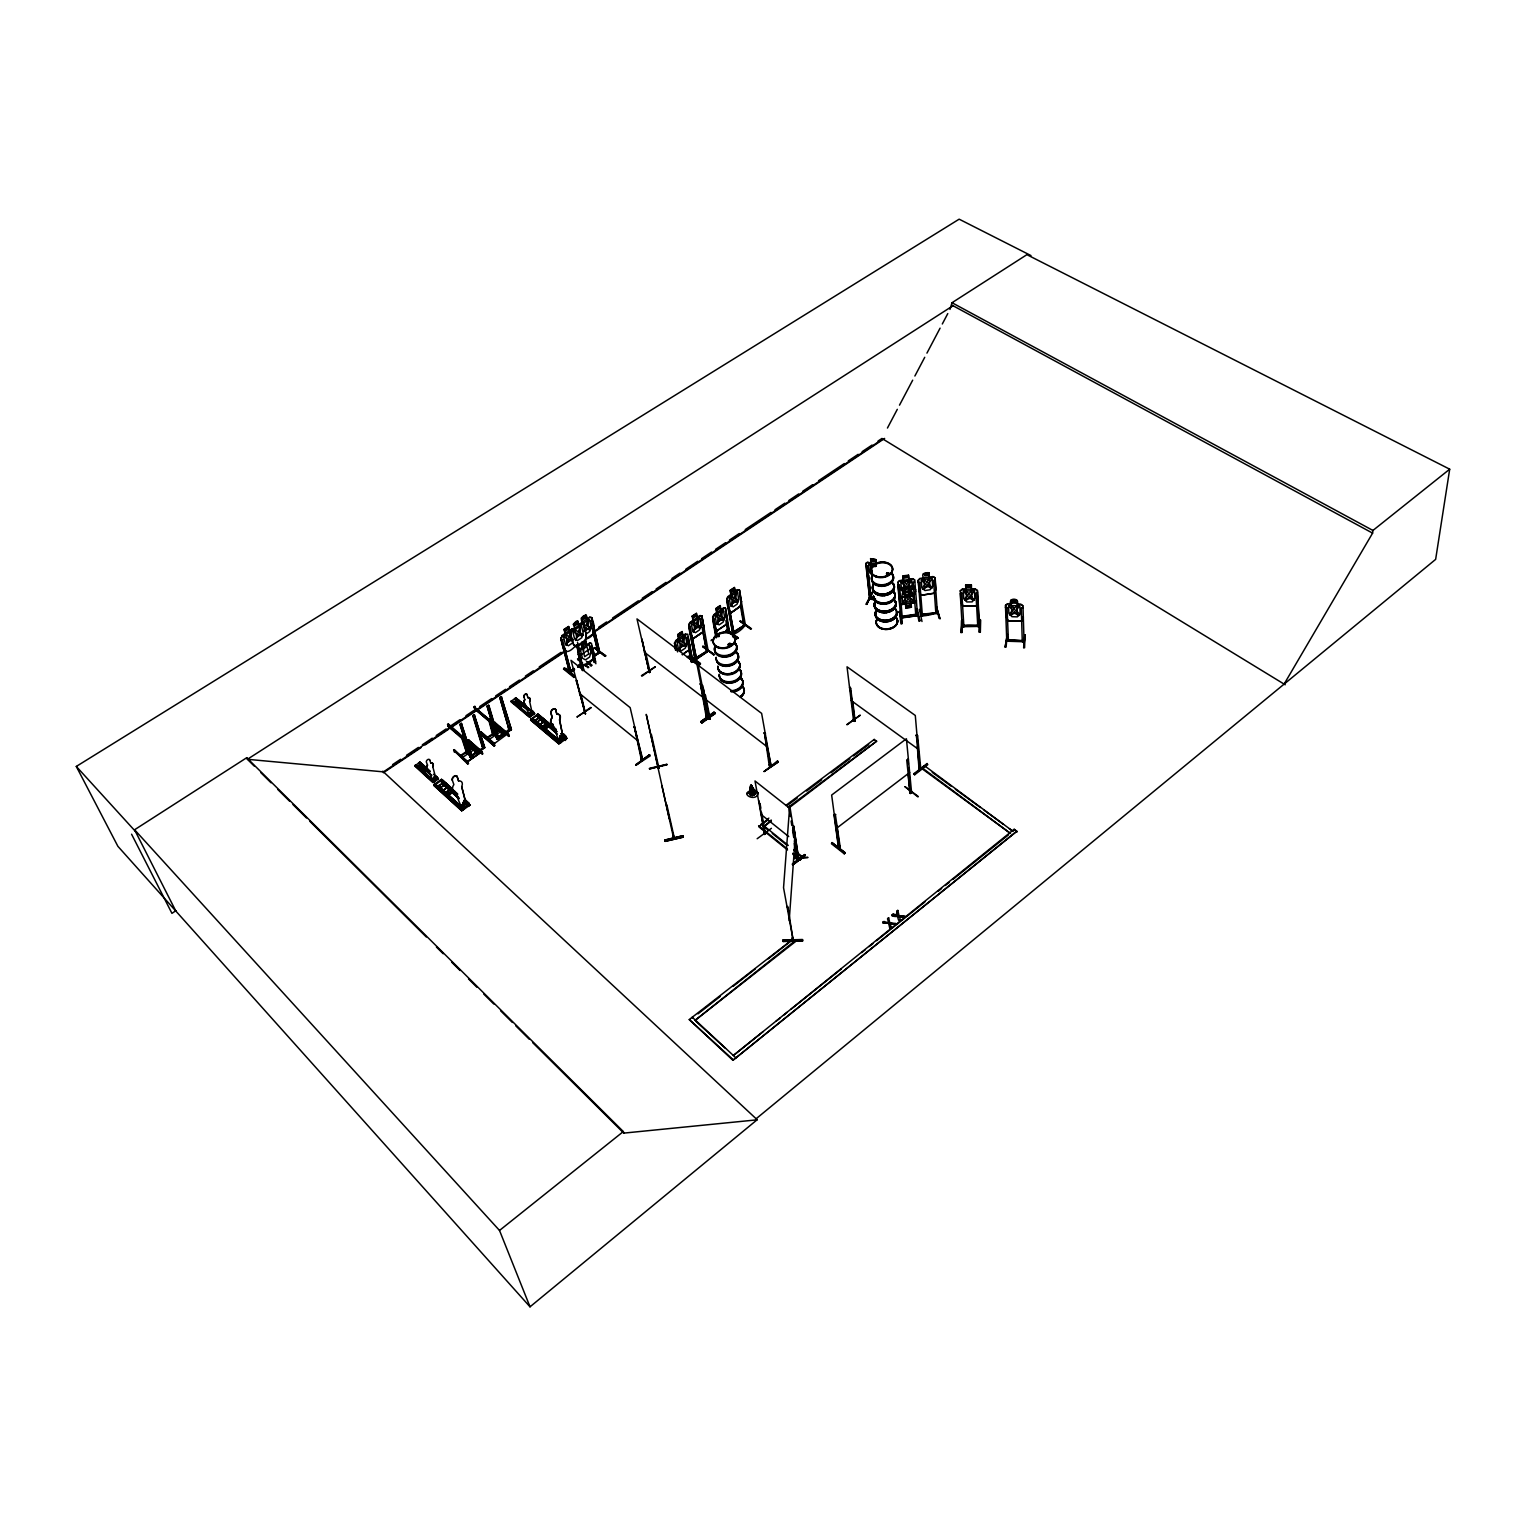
<?xml version="1.0" encoding="UTF-8"?>
<svg xmlns="http://www.w3.org/2000/svg" width="1526" height="1526" viewBox="0 0 1526 1526"><rect width="100%" height="100%" fill="white"/><g stroke="black" fill="none" stroke-linecap="round" stroke-linejoin="round"><path stroke-width="1.5" d="M695.188 659.556L708.274 651.125L695.341 660.071L688.722 624.744L692.938 620.395M691.755 635.522L696.428 658.774M691.278 661.292L692.747 660.281M692.976 661.464L691.907 662.36M433.785 776.944L434.796 778.603L434.357 777.344M750.83 789.285L751.116 785.222L755.732 792.948L754.149 795.237L750.906 795.523L749.228 793.539L750.849 785.299M802.485 939.692L782.972 939.997L802.485 939.539L802.542 941.065L783.029 941.408L802.542 941.046M463.561 803.725C460.795 803.153 465.01 801.169 463.389 803.84M463.961 802.905L463.732 804.374L465.335 804.03M463.122 802.275C467.471 806.777 461.653 801.531 463.141 803.286M979.52 632.165L979.749 619.48L979.387 632.279L980.341 632.26L980.665 620.109L979.692 619.461L979.387 632.279M977.479 592.622L975.896 593.08L977.784 626.442L979.425 626.499M979.482 624.783L977.727 624.706L977.784 626.442M977.784 624.763L977.556 625.584C969.83 625.526 965.672 624.363 962.2 626.709L960.255 593.366L961.857 592.927M978.147 601.797L976.259 605.803M971.661 589.131L975.4 589.055L961.933 589.303L965.863 589.36L965.615 585.049L971.413 584.935L971.471 589.398L974.446 590.734L974.885 598.516L972.196 601.873L966.835 601.969L963.745 598.726L963.268 590.943L966.072 589.513L965.805 585.183M960.388 590.886L960.903 602.102L962.925 606.184L976.411 605.936L978.147 601.664M971.413 584.935L965.615 585.183M530.495 711.688L531.41 713.291M962.009 632.565L962.391 619.766L961.037 632.584L961.857 631.898M963.879 625.469L962.505 625.011L962.582 626.213M962.925 606.184L976.411 605.803M962.124 625.507L963.764 626.805L963.898 625.05M960.178 590.848L962.029 589.456M961.113 632.489L961.494 620.395M599.966 652.46L598.135 653.185L590.467 620.643M561.129 736.39L561.835 736.676M561.873 736.39C571.277 747.301 559.413 732.213 561.415 737.916C563.323 738.393 561.53 735.189 560.862 737.172M561.434 737.764L562.465 736.905L561.129 737.687M434.681 777.631L433.479 777.688L434.872 777.65M673.576 838.499C672.05 831.994 675.846 839.052 673.405 837.164M674.378 838.213L666.786 804.603M581.024 663.295L582.57 662.933M571.125 672.031L570.705 670.849M569.522 672.413L574.253 669.265M657.763 766.205L658.278 768.36M658.736 767.197L657.878 767.12M659.022 768.188L658.85 766.891M771.412 828.313L757.163 838.728M462.893 803.382L463.656 802.333M793.711 858.661L808.036 857.44L793.768 857.994M796.706 859.119L798.079 860.263L797.335 853.034M792.395 937.67C794.855 937.231 790.869 942.572 792.414 937.498M787.778 906.482L793.177 940.398L783.544 887.712L789.743 805.671L796.61 848.532M798.632 858.833L797.85 857.688L798.899 857.65M793.291 940.073L793.081 937.651M793.406 940.073L793.272 938.814M797.964 859.882L798.708 857.498M797.449 859.882L798.899 860.111L799.09 858.833M783.029 941.504L782.972 939.959M787.092 906.501L787.683 907.913M792.719 827.741L798.022 860.416L793.673 826.043L798.88 859.958M798.804 860.168L793.673 826.043M789.19 920.75L795.084 838.995M529.904 712.127L531.315 712.375M759.09 800.978L764.679 834.455L755.008 780.969L788.961 807.731L790.373 816.62M764.316 834.073L765.499 833.94L761.627 812.652M559.928 736.676L560.042 735.685M560.633 736.982L560.9 735.799L559.737 736.314M560.9 736.2L561.511 738.012M463.198 802.695C462.016 803.668 466.88 803.82 464.114 804.717M746.748 793.558L749.724 791.059C740.511 794.912 756.705 801.951 758.174 793.272M1023.717 647.1L1024.595 647.768L1024.976 634.778M568.416 636.971C567.672 633.519 558.898 635.693 567.844 638.688L566.146 645.441L569.026 638.936L572.841 641.034M1022.248 640.5L1024.194 640.558L1022.668 640.023C1021.199 644.487 1026.521 637.868 1022.248 640.844L1006.778 639.508M1024.003 640.558L1023.851 641.874L1023.889 639.985M1023.622 647.73L1024.862 634.702M1023.774 647.634L1025.033 635.293M1021.504 621.12L1023.374 616.924L1021.504 621.12L1007.885 620.72L1005.939 616.409L1008.018 620.586M1022.763 605.898C1018.777 602.16 1009.125 602.331 1005.462 605.231L1006.778 641.263L1006.683 640.004L1008.495 640.157M1021.275 608.225L1022.916 607.844L1021.275 608.225L1022.286 641.702M594.32 628.483L593.767 633.481L585.164 639.299C596.838 636.533 595.178 625.908 591.592 617.534L599.794 652.746M749.705 794.741L750.601 785.661M1011.223 604.048C1006.95 597.429 1021.008 597.658 1016.869 604.334L1019.845 605.822L1020.131 613.624L1017.346 616.866L1011.929 616.695L1008.877 613.299L1008.552 605.498L1011.414 604.182L1011.261 599.852L1016.717 600.138M1008.438 640.062L1006.969 639.547M579.136 656.046L592.45 647.158L594.129 654.063L593.309 658.85L583.18 665.66M586.613 644.811L585.641 640.806L581.177 643.781L582.283 647.882L579.136 649.828L578.201 652.289C580.7 665.584 581.864 670.734 593.576 659.022L593.995 653.967M1007.065 607.825L1005.5 607.348L1007.065 607.825L1008.438 641.301L1008.438 639.585M1007.885 620.72L1021.523 620.987M1005.1 647.138L1007.408 634.167L1005.176 647.043M1007.313 634.187L1006.073 647.158M1007.084 641.282L1008.362 640.767M464.076 804.393L464.495 803.935M1284.11 684.106L1372.599 533.127L1372.923 530.457L1449.7 469.188L1026.903 254.67L952.014 302.72L949.973 309.416M919.053 768.57L920.121 769.371M920.674 767.731L918.728 767.197L920.445 767.559M681.702 641.797C679.528 638.955 674.034 641.13 681.035 643.8L679.146 650.553L682.141 644.048C685.117 649.199 689.79 643.667 682.847 642.58L684.697 636.037L681.74 641.721M560.443 736.066L561.911 736.829M562.159 737.039L561.206 737.115M703.715 626.843L703.009 631.745L693.052 638.574M703.257 631.898L692.976 638.784L703.257 631.898L703.867 626.766L701.807 615.817L708.255 651.316C709.285 648.76 704.287 651.316 707.339 651.926M719.623 616.161C716.839 611.888 712.585 616.275 718.975 617.801L717.029 624.554L720.043 618.068C722.962 623.123 727.311 618.03 720.749 616.618L722.695 610.228L719.662 615.817M733.663 598.116C731.335 593.557 726.433 598.192 733.014 599.756L731.068 606.528L734.082 600.042C736.848 605.288 741.464 599.832 734.788 598.593L736.696 592.031L733.93 598.058M726.529 623.962L727.273 619.098M750.658 785.451L749.228 793.539M726.777 624.115L716.648 630.925L726.777 624.115L727.54 619.117L725.499 608.149L723.705 607.92M726.986 598.898L728.894 609.771L730.84 612.823L740.491 606.032L741.522 601.168L740.739 606.184L730.763 613.032L740.625 606.108L741.369 601.225L739.557 590.085L737.802 589.665L734.922 591.783M1449.7 469.188L1435.642 559.374L755.999 1118.863L757.03 1119.836L623.791 1133.112L532.65 1042.601M563.533 669.17C564.105 664.649 576.313 676.457 573.929 677.43L563.59 669.056M573.929 677.41L574.482 676.285M853.969 718.937C854.121 724.163 854.274 716.438 853.892 720.043M854.655 720.177L854.808 721.359L853.549 720.539L847.044 666.824L915.295 715.465L919.892 769.257M854.999 719.681L855.132 720.94L852.786 701.54M587.567 663.104L591.058 665.813M591.516 664.897L588.082 662.074L591.611 665.412M689.485 655.245L700.472 663.428L699.9 664.573C696.352 664.192 688.855 653.567 688.97 656.294M641.893 638.898L649.332 672.508L636.991 618.907L761.627 713.386L771.126 766.3L764.412 732.652L769.295 765.88L770.63 766.72L769.466 765.938M699.9 664.554L689.58 655.703M711.078 640.71L711.631 639.68M726.262 630.562L737.974 638.173L726.262 630.562L726.853 629.418L737.783 637.563M887.865 572.879L887.865 574.558M887.808 574.119L888.475 573.261L888.246 574.272M707.53 715.904C704.325 717.601 709.132 715.56 706.748 715.16M708.312 717.334L710.2 718.918L705.47 695.207M887.331 574.673L886.74 572.822M708.293 717.468L706.576 715.16M874.818 566.337L875.905 565.364M874.97 566.623L875.962 565.459L874.97 565.497M874.646 565.745L874.779 566.528M844.298 853.816L844.965 852.557L832.032 842.619L844.889 852.691L844.298 853.835L831.441 843.725L832.09 842.543M581.024 694.368L585.488 713.806L571.01 660.319L630.162 707.625L642.484 760.501L641.34 759.643L634.32 726.738L642.961 760.158C640.786 756.934 641.95 758.746 642.312 760.52M648.55 671.783L650.133 672.241L645.822 653.109M585.355 631.058L586.289 627.491C589.551 632.68 594.243 627.11 586.976 626.041L588.635 619.499L585.774 625.736L582.57 623.6L581.387 624.84M583.962 631.44L585.126 627.243M585.374 713.71C584.172 710.639 585.66 712.833 584.382 713.119M701.846 722.809L700.892 721.588L714.244 712.013L700.911 721.645M730.706 644.182L730.401 645.174M731.297 644.449L730.458 645.689M701.788 722.79L715.122 712.737M717.354 636.247L717.582 636.743M718.593 636.018L718.67 636.609M718.651 635.465L719.108 636.533M793.062 939.024L689.256 1019.559L732.9 1060.284L1016.831 831.231L1014.161 829.286L733.338 1055.515L763.095 1031.652M898.719 592.355L900.397 587.968L913.521 586.022L915.6 589.875M913.94 595.235L915.466 590.982M913.979 595.35L915.695 591.115M921.17 595.274L934.313 593.137L935.953 588.883L934.351 593.271L921.17 595.274L919.072 591.325L918.328 580.242L919.816 578.449L933.015 576.58L935.114 577.744L935.953 588.883M463.77 804.126L464.324 803.82M522.102 705.87L521.892 704.745M673.157 836L673.729 838.556L661.883 785.756M847.044 724.831L860.035 715.179M561.969 635.522L572.517 628.636L569.618 630.581L568.607 626.499L563.991 629.418L565.154 633.576L560.919 637.944L569.732 672.947L561.11 640.157L562.331 639.337L570.972 672.184M561.206 637.982L562.197 635.713M578.297 626.461L579.365 624.058L589.704 617.133L591.707 617.61M578.411 626.537L579.365 624.058M574.52 628.426L571.334 630.372L570.381 632.851L572.994 643.59L575.493 646.757L585.927 639.795L586.346 634.702L585.774 639.737C573.91 651.964 573.089 645.803 570.552 632.813L571.563 630.543M1014.027 609.217C1016.068 604.029 1023.412 604.01 1015.591 610.305C1024.06 616.924 1016.85 617.191 1014.466 611.163C1012.577 617.133 1005.233 616.294 1013.188 610.209C1005.024 603.628 1012.1 603.8 1014.408 609.236M578.354 652.251L579.365 650C579.804 647.196 594.911 642.026 589.456 643.075M899.424 611.964L901.008 623.905C903.735 624.382 900.664 608.798 898.642 612.193M921.99 621.502L919.396 609.313M675.789 649.542L674.473 643.037L678.574 638.593L677.754 634.511L682.16 631.516L682.961 635.922L685.422 635.789L686.91 643.343L685.365 648.054L681.302 650.839L678.479 649.122L676.953 641.569L678.879 638.726L677.887 634.606L682.275 631.611M675.789 640.825L674.759 643.095L676.056 649.542M689.943 622.417L688.722 624.744M716.323 637.792L712.623 616.962L716.667 612.575L715.923 608.492L720.234 605.555L720.959 609.961L723.343 609.847L724.697 617.42L723.133 622.112L719.147 624.859L716.419 623.104L715.045 615.531L716.953 612.708L716.095 608.531L720.367 605.631M712.737 617.057L713.844 614.673L723.858 607.825L721.092 609.732M770.897 765.194L769.066 764.602L770.973 766.281M838.384 846.529L838.384 848.036L839.91 846.854M865.91 604.296L872.147 593.061L866.673 604.258M872.147 593.061L866.806 604.449M866.577 604.315L871.975 592.412M871.232 597.658L869.572 597.868M869.4 598.993L871.346 598.841M430.218 771.317L419.822 762.008L414.824 766.09L432.888 782.571L438.439 778.756L433.518 774.273M415.835 765.442L434.49 781.484L418.162 766.433M429.588 771.736C412.878 752.566 419.059 767.464 431.82 775.437L418.715 763.477L430.294 773.873M876.382 563.704L867.417 562.465L865.967 563.59M434.013 785.509L461.806 810.821L433.975 785.509L442.349 779.767L451.028 787.664M436.856 779.862L437.485 777.344L435.253 775.914M436.837 786.31L462.721 810.172L434.242 784.25L441.51 779.309L441.205 780.568L456.865 794.76M866.959 574.558L869.038 578.907L867.207 574.444M875.905 559.66L870.602 558.65L875.905 559.66L876.325 563.819L875.79 559.641M867.474 566.127L866.024 565.879L867.474 566.127L870.774 599.298M871.022 562.808L870.602 558.65M512.049 700.529L530.857 716.209M528.034 710.467L514.891 698.774M461.71 810.859L470.103 804.984L464.171 800.196M516.189 698.126L534.672 713.577L529.369 717.22L510.886 701.674L515.693 697.764L529.026 709.8M437.542 785.547L464.152 809.2L438.267 785.337M467.948 805.919C468.272 807.941 468.787 803.153 464.476 802.752M465.564 802.81L466.708 806.262L465.316 802.581L468.997 805.804L468.711 802.867L465.85 800.292L465.831 802.314L459.65 806.567L458.525 805.308L459.212 807.368L466.536 802.333L465.85 800.292M530.609 719.986L558.936 743.868L530.571 719.986L538.564 714.53L554.51 727.883M533.165 714.626L534.062 714.015M534.787 719.814L561.32 742.208L560.29 742.933L532.46 718.422M534.615 719.967L561.32 742.208L559.451 743.2L530.972 719.147L537.801 714.034L536.313 716.095M557.009 731.622L537.476 715.274L538.564 714.53M434.834 778.641L434.509 778.47M558.936 743.868L566.833 738.412M562.293 736.066L565.879 739.061L565.707 736.123C558.993 727.349 565.879 746.348 562.541 735.742L560.404 737.211L561.587 740.911L560.404 737.211M708.159 717.258L709.971 717.754L708.999 718.002M708.388 718.422L710.162 718.994L708.655 716.858M935.934 612.04C941.084 611.792 929.601 615.894 921.036 615.97L918.175 580.338M707.873 717.22L700.377 683.648L706.233 716.877L707.415 717.563L696.981 664.382M937.689 613.013L920.922 615.474M917.66 614.425C913.082 617.61 918.023 611.506 917.527 615.684L900.989 618.068L902.61 617.42M915.791 615.493L917.66 615.207M961.876 632.393L962.181 620.376M900.607 616.504L915.676 614.291M900.721 617.687L917.584 615.646L914.723 579.861L912.605 578.678L908.752 579.384L908.39 575.207M887.445 428.043L897.307 409.33M899.501 405.153L912.682 380.184M914.875 376.025L924.737 357.294M926.931 353.135L940.092 328.147M942.305 323.989L947.78 313.593M649.218 671.478C648.626 669.418 649.351 672.127 648.893 671.383M744.421 626.289L743.467 624.935L744.879 623.943M745.07 625.126L732.251 633.919L733.396 631.802L734.082 633.271L729.905 612.021M706.576 651.755L700.548 618.946M694.998 659.614L688.741 626.995L689.943 626.175L696.638 659.346M562.007 737.44L560.996 737.325M764.125 832.891C766.529 832.128 762.943 832.28 764.679 834.455M569.332 672.47L569.026 671.306L570.934 671.078M906.501 584.916C907.97 578.964 915.066 578.468 907.817 585.698C916.268 590.772 909.458 592.412 906.749 586.747C904.975 593.099 898.28 593.404 905.471 586.022C896.582 579.937 905.204 580.796 906.444 584.458M888.8 574.463L888.876 573.452M886.358 573.795L887.407 572.765M876.286 566.337L876.153 565.555M580.796 624.992L582.684 622.15C577.61 618.03 588.712 610.724 586.709 619.289M574.577 628.369L572.67 631.211L574.577 638.765L577.61 640.5L581.749 637.734L583.18 633.042L581.33 625.488L578.755 625.603M730.382 643.743L728.818 644.792M719.127 636.208L717.487 636.418M521.93 706.099L522.064 704.936M872.281 570.552L870.202 573.414L872.09 573.738M423.713 769.695L424.228 771.336M962.277 626.213L979.539 625.984M936.144 613.185L936.029 611.926M937.365 611.812L937.784 613.414M920.941 615.569L922.562 615.741M921.208 616.008L920.807 614.272L935.839 612.861L920.96 614.883M919.796 582.512L918.156 582.36L919.796 582.512L922.41 615.894C924.737 612.517 918.194 615.188 922.295 614.635M831.994 843.287L845.061 853.244M902.362 616.714L915.714 614.635M559.298 743.296L530.972 719.147M566.241 738.489L561.072 733.93M726.3 630.467L737.249 638.631L737.859 637.506M909.82 791.88L911.041 790.811L911.27 792.013M909.992 792.891C911.003 795.294 913.387 788.065 909.801 792.967L908.046 773.663M531.716 711.86L530.304 712.814C532.727 720.119 531.449 705.241 533.776 713.481L529.884 716.133C528.912 713.291 529.331 718.555 530.972 716.114M533.719 714.263L533.833 712.127M534.31 713.634L530.857 710.887M534.615 713.653L515.693 697.764M532.04 719.051L560.423 742.838M537.133 715.56L556.036 731.984M469.073 805.766L463.942 800.959M433.88 781.922L417.399 766.949M434.395 784.936L462.244 810.172M435.52 784.517L464.076 809.219M440.27 780.873L459.288 798.308M441.338 780.53L456.999 794.664M514.663 699.175L528.13 710.391M415.129 765.651L433.136 782.189L414.996 765.251L433.594 782.075L434.548 781.407M908.828 768.169L910.373 793.386L911.575 792.452L906.425 738.756L831.651 795.065L838.842 848.38C841.856 847.75 836.286 846.014 840.044 846.339M1006.778 640.767L1007.103 639.451M903.487 580.166L899.424 580.624L897.765 582.36M918.366 580.376L919.949 578.716M914.761 602.331L916.325 600.71M911.423 607.214L905.815 607.92L911.423 607.214L911.041 603.018L914.875 602.598L916.535 600.862M909.82 791.67L909.782 793.158M743.601 624.783L745.26 624.344L745.47 625.526L739.423 590.257M706.481 650.477L707.663 649.675M694.959 658.374L706.805 651.201L696.257 657.935M692.766 661.693L687.73 634.129L683.076 635.693M599.47 651.526L597.849 652.022L599.184 651.106M569.217 671.249L574.405 668.731M888.17 574.92L888.723 573.204M875.867 565.459L875.199 566.489M730.84 645.479L731.259 644.163M960.369 591.02L962.029 589.589M728.284 644.067L729.409 643.4M728.837 644.315L729.905 645.326M717.525 635.903L718.88 635.617M750.678 785.852L751.555 785.375M521.873 705.87L519.603 705.718M963.898 626.728L961.838 593.347M1031.004 255.586L959.148 219.172L76.3 766.433L117.883 846.301L530.018 1306.828L757.182 1119.722L382.74 771.183M1007.351 603.934L1005.634 605.421L1006.111 616.523M732.9 1060.284L1016.831 831.231M888.609 917.717L887.617 919.243L888.609 917.717L889.868 923.077L895.838 924.107L889.925 923.516L890.936 927.312L889.925 928.857L888.666 923.402L882.772 922.372L888.666 923.402M903.812 916.992L899.195 916.84L905.032 916.745L899.062 915.734L897.784 910.393C894.865 912.758 899.92 918.881 896.716 911.251M776.105 1021.199L779.824 1018.223M783.544 1015.248L787.263 1012.253M790.983 1009.277L841.207 969.01M861.675 952.605L865.395 949.611M869.114 946.635L872.834 943.659M876.553 940.665L924.909 901.904M937.937 891.451L941.656 888.475M945.376 885.481L949.096 882.505M952.815 879.529L1008.61 834.779M882.772 922.372L883.916 921.456L888.59 922.944L882.867 923.039M891.985 915.028C908.313 916.497 887.121 917.794 893.13 914.112L897.708 914.932M892.061 915.695L893.13 914.112M896.792 911.919L897.784 910.393M530.018 1306.828L499.517 1230.452L623.333 1131.567L246.716 757.716L134.574 829.762L175.871 911.136M698.011 1013.855L720.177 996.478M733.109 986.349L755.275 968.972M768.207 958.843L792.204 940.016L794.741 942.152L694.959 1020.455L794.569 941.16L792.032 939.024M905.032 786.729L918.003 796.248M910.469 793.386L911.384 791.422M840.063 846.205L838.232 846.873M913.998 773.701L927.083 763.496L927.77 764.64L914.665 774.769L913.902 773.568L914.665 774.75M918.995 768.417L920.788 768.913L917.622 735.78L916.439 734.941L918.995 768.608M913.96 774.254L927.236 764.164M838.537 847.922L834.016 815.17L835.294 814.197L840.235 847.369L839.758 845.671M835.733 814.56L834.016 815.17M907.188 760.349L908.409 759.395L906.73 760.005L910.24 793.501M792.395 863.983L804.698 854.56L805.137 855.495L792.852 864.937M792.452 864.078L804.736 854.636M792.452 864.708L804.851 855.209M792.814 864.822L805.137 855.476M921.99 768.684L924.451 765.709L921.99 768.684L1010.517 833.482L921.895 767.673M917.622 735.78L915.981 735.303M836.267 828.504L909.668 772.499M802.676 857.021L800.101 860.111L802.676 857.021L793.692 849.772M787.53 849.963L758.784 826.768L768.856 818.108M785.776 805.461L874.226 739.442L876.63 741.197L790.201 806.949M763.381 823.334L767.139 820.53M787.836 805.079L797.221 798.041M806.625 791.021L821.675 779.786M831.079 772.766L849.887 758.708M853.644 755.904L868.695 744.669M771.221 820.015L763.877 826.653L771.393 821.026M788.16 807.349L876.63 741.197M847.044 724.373L860.149 715.37M1006.912 641.206L1024.232 641.759M777.516 760.902L764.106 771.565L778.26 762.027L777.573 760.997M1006.95 640.786L1024.099 641.321M850.669 688.245L849.562 687.444L850.669 688.245L854.808 721.359M765.518 733.491L763.935 733.014M635.884 765.251L649.485 754.76L635.808 765.27L650.229 755.866L649.466 754.741M635.732 764.679L649.561 754.855M701.083 722.237L714.359 712.508L715.332 713.405L701.96 722.981L700.892 721.588M701.331 722.504L715.332 713.405M641.359 759.586L642.599 758.823L641.454 757.983M635.35 727.559L633.824 727.082M701.407 684.449L699.9 683.991M702.685 685.422L709.685 719.318M869.458 597.353L871.06 597.639M641.435 675.656L655.264 666.957M714.435 654.501L702.914 646.604M736.276 638.993L732.614 636.304L735.799 639.337M750.792 629.284L739.862 621.082L750.716 628.578M577.114 716.934L590.791 707.435M577.152 716.896L591.191 707.759M733.548 632.165L743.906 625.546L732.06 632.813M732.537 633.099C732.118 637.277 746.996 626.518 744.669 624.039M462.817 810.058L461.386 807.922L462.492 809.161L468.673 804.908L468.711 802.867M559.985 743.105L558.726 740.93L559.718 742.208L565.612 738.145L565.707 736.123M464.228 807.578C462.435 798.689 463.275 811.87 466.46 806.033M561.339 740.701L563.475 739.233M687.329 657.191L698.984 664.955L687.31 656.504M713.71 654.997L703.467 646.299M740.472 620.796L751.479 628.731M556.38 740.549L556.341 738.107L556.799 739.767M460.814 805.995L465.697 802.638L461.691 786.615A6.18 3.929 -46.8 0 0 458.582 780.988L457.151 776.62A3.09 1.984 -46.8 0 0 454.004 776.276A3.09 1.984 -46.8 0 0 452.211 779.977L453.871 784.555A6.18 3.929 -46.8 0 0 454.729 791.365L461.043 806.186M558.02 739.156L562.789 735.952L559.47 719.814A5.99 3.777 -49.6 0 0 556.78 714.092L555.598 709.685A2.995 1.907 -49.7 0 0 552.698 709.247A2.995 1.907 -49.7 0 0 550.886 712.89L552.088 717.296A5.99 3.777 -49.6 0 0 552.832 724.354L558.23 739.347L563.342 735.761L562.789 733.682M682.236 654.597L689.046 649.923L689.866 644.983L689.027 649.942L682.351 654.692M577.133 681.302L576.16 680.52L585.488 713.806M675.522 650.21L674.626 645.784L675.827 644.964L677.563 651.907M715.942 637.506L712.699 619.728L713.882 618.907L717.106 634.759M676.209 645.25L674.626 645.784M686.853 637.963L688.054 637.143L692.823 661.731L691.659 662.379L686.471 637.677M714.263 619.194L712.699 619.728M728.245 632.069L725.499 610.972L729.409 633.214M584.592 665.069L588.807 667.282L584.649 664.84M591.001 665.946L591.592 664.783M605.021 656.39L594.434 647.596L605.727 655.818M700.129 615.493L697.058 617.572L696.276 613.452M690.038 622.513L700.091 615.684L701.941 615.894M737.897 589.933C735.456 588.979 723.515 603.228 727.959 596.552L730.916 594.511L730.057 590.352L734.464 587.529L735.17 591.649M451.429 788.351L444.276 793.73L451.429 788.351L457.781 794.111M732.976 634.129L726.681 601.13L727.864 600.309L733.949 633.366M690.324 626.461L688.741 626.995M700.93 619.232L701.75 618.125M728.264 600.595L726.681 601.13M744.173 626.289L739.442 592.431M454.233 790.888L447.08 796.286L454.386 791.307M570.571 670.791L574.043 668.445M577.496 666.08L580.967 663.715M592.775 655.856L598.306 652.632M577.858 666.366L580.891 663.39M577.705 666.919L582.531 663.638M593.137 656.142L599.604 652.193M592.985 656.695L599.832 652.556L593.347 656.981M569.98 672.775L574.615 669.552M578.068 667.205L581.921 664.726L576.828 645.288M467.757 764.068L467.929 761.55L453.623 750.086L467.757 764.068L467.013 761.76M475.33 748.331L482.845 753.825L481.892 751.364L467.07 762.008L454.386 749.648L454.271 752.07M494.443 743.563L494.271 746.08L480.69 734.273M493.661 744.097L508.177 733.415L509.15 735.971L503.313 732.022M692.022 616.199L696.524 613.318L697.191 617.649L699.614 617.534L701.063 625.164L699.499 629.895L695.455 632.661L692.651 630.906L691.183 623.295L693.109 620.433L692.136 616.275M692.327 616.313L696.409 613.547M734.349 587.758L730.344 590.486L731.049 594.606L729.142 597.429L730.458 605.059L733.148 606.852L737.115 604.143L738.698 599.432L737.42 591.783L735.036 591.878L734.349 587.434M582.264 670.372L578.278 654.425L579.499 653.586L583.848 669.838M579.861 653.872L578.278 654.425M594.491 662.57L590.6 646.604L591.439 645.498L595.884 663.753M581.12 662.341L577.705 659.385L581.292 662.131M594.568 648.283L605.765 655.875M473.613 749.953L462.073 757.754L461.443 755.79L474.91 746.672M474.643 749.113L476.837 753.443L474.643 749.113L475.692 752.432M499.918 732.156L488.53 739.862L487.919 737.897L501.234 728.894L501.825 730.878M501.31 731.088L503.446 735.418L501.31 731.088L502.455 732.06M490.514 722.275L489.941 723.477L503.656 735.284L502.283 730.42L503.637 731.259M529.617 701.331L529.751 701.445A3.929 2.518 -49.4 0 0 527.92 697.668L527.786 697.535A3.929 2.518 -49.4 0 1 529.617 701.331L532.002 712.165L527.71 715.045L527.672 713.424L527.996 714.53M475.769 749.304L476.57 748.77L448.339 723.953L448.186 726.471L448.339 723.953M502.455 731.259L503.237 730.725L504.438 734.75M435.234 777.115L436.016 779.424L434.7 780.568L433.746 778.126L435.234 777.115L432.449 779.519L428.157 769.657A4.044 2.632 -46.4 0 1 427.394 765.022L427.528 765.155A4.044 2.632 -46.4 0 0 428.291 769.791L423.37 773.11L428.119 769.581M484.753 747.626L482.712 748.255L472.774 715.618L474.204 714.664L484.886 747.683L469.913 756.915L469.054 754.264L470.657 753.176L472.087 756.343L461.272 723.286L459.841 724.24L470.046 756.82L471.973 756.305L461.272 723.286M481.892 745.585L483.456 744.574M499.822 697.554L509.264 730.267L499.822 697.554L501.234 696.619L511.42 729.695L497.209 739.328L495.816 736.161L497.972 735.589L496.255 736.905M508.482 727.597C513.308 725.727 506.098 727.94 509.264 730.267L496.618 738.832M432.297 779.385L435.539 777.211L432.755 766.567A4.044 2.632 -46.4 0 0 430.656 762.828L430.79 762.962A4.044 2.632 -46.4 0 1 432.888 766.681L432.755 766.567M476.78 749.438L447.614 724.488L448.224 726.395L478.039 752.642M495.912 736.161L497.381 735.17L498.792 738.26L497.877 735.589L496.408 736.581L497.209 739.328M508.578 727.597L510.046 726.605M528.778 714.13L532.002 712.165M482.464 746.004L483.952 745.012M509.074 728.016L510.523 727.025M437.485 777.344L433.384 781.465L432.64 780.625L433.613 782.056M476.398 751.307L476.265 749.285M509.15 735.971L474.033 706.843L474.662 708.846L503.046 733.281L503.256 731.126M502.302 734.426L501.501 730.954M469.913 756.915L484.314 747.168L474.204 714.664M471.877 755.675L483.074 748.083L471.362 755.256M509.646 730.096L498.01 737.096L509.074 729.6L511.305 729.657M498.659 738.202L496.77 738.718L487.061 706.061L488.911 705.489L498.582 738.164L497.19 739.099L487.061 706.061M466.842 761.836L482.082 751.536L467.128 762.084L453.623 750.086M576.523 644.792C565.059 657.649 562.999 650.095 561.091 637.887M468.024 750.449L460.871 755.275L461.501 757.258M468.806 749.915L474.357 746.176M487.347 737.401L498.849 729.638M467.853 752.967L466.498 753.005M493.623 733.167L489.026 719.356L493.451 735.666L495.015 734.616M470.046 756.82L471.439 755.866L470.657 753.176L469.169 754.264L470.485 757.43M496.77 738.718L498.144 737.783L488.473 705.126M469.054 754.264L470.485 757.297L471.877 756.247M572.555 642.923L568.416 645.727L565.364 644.01L563.437 636.456L565.326 633.614L564.296 629.532L568.492 626.728M585.66 634.282L589.761 631.516L591.191 626.805L589.379 619.251L586.823 619.384L585.831 614.978M462.435 737.211L461.634 737.745C477.676 786.443 451.562 704.363 467.28 752.547M490.609 718.307L495.187 732.099M464.591 736.638C461.52 734.674 469.131 744.326 468.101 747.702M493.47 735.589L489.598 719.852M490.475 722.37L504.362 734.731M468.673 739.957L468.52 742.475L468.673 739.957L482.216 751.86M480.862 731.755L494.405 743.658L480.862 731.755L481.472 733.739L495.053 745.546M508.559 733.987L494.157 722.828L507.853 734.54L508.406 736.409L508.52 734.082L494.901 722.389M562.712 639.623L561.11 640.157M590.829 620.929L592.05 620.109L599.756 652.689M175.795 910.774L171.942 913.349L131.579 834.207M586.499 645.059L589.608 642.999M581.501 618.03L585.965 615.073M392.64 764.583L400.556 759.299M406.507 755.332L418.391 747.416M422.359 744.764L432.259 738.164M436.226 735.532L446.126 728.932M450.094 726.281L459.994 719.681M465.945 715.732L473.861 710.448M479.813 706.481L491.696 698.565M495.645 695.913L505.564 689.313M509.512 686.681L519.431 680.081M525.364 676.113L533.299 670.83M539.231 666.881L561.034 652.346M598.669 627.262L606.585 621.979M612.536 618.03L638.288 600.862M642.255 598.211L652.155 591.611M656.123 588.979L666.023 582.379M671.955 578.411L679.89 573.127M685.823 569.179L697.725 561.244M701.674 558.611L711.593 552.011M715.541 549.36L725.46 542.76M729.409 540.128L739.309 533.528M745.26 529.56L771.011 512.393M774.979 509.76L784.879 503.16M788.847 500.509L798.747 493.909M802.714 491.277L812.614 484.677M818.565 480.709L844.317 463.542M848.284 460.909L858.184 454.309M862.152 451.658L872.052 445.058M877.984 441.09L881.952 438.458L1285.216 684.773M565.745 650.324L383.465 771.87L247.403 759.299L246.716 757.716M593.5 631.84L882.772 438.954M383.369 772.747L421.004 747.645M424.972 744.993L448.739 729.142M452.707 726.49L563.666 652.499M595.369 631.344L884.641 438.42M483.284 748.751L473.213 715.999L474.643 715.045M500.261 697.916L501.673 696.981M474.777 706.404L474.7 708.751L503.103 733.186M448.224 726.395L463.103 738.355M474.7 708.751L474.815 706.309M474.662 708.846L493.108 723.572M487.5 706.424L488.911 705.489M470.466 757.201L460.261 724.602L461.691 723.667M574.692 628.464L573.375 624.268C581.692 614.158 575.397 630.715 581.768 623.447L583.809 623.924L586.308 634.873M953.025 305.715L247.403 759.299L254.155 766.014M888.437 574.52L886.892 574.863M707.797 649.58L708.026 650.744M695.722 659.957L694.769 658.431L696.638 658.221M424.056 769.695L425.353 769.409M423.637 770.878C427.757 772.404 424.323 766.548 423.56 770.897M425.22 771.221L425.563 769.276M733.93 632.432L733.109 631.917L734.082 633.271M840.254 846.358L839.395 845.843L839.777 846.968M839.186 848.208L838.365 846.758M599.47 652.289L599.317 651.03M905.013 786.71L918.003 796.973M797.278 859.577L797.392 860.836L794.302 840.769M441.758 779.881L457.228 794.169M520.48 704.859L521.739 704.821M730.382 645.46L728.112 644.849M565.879 739.061L562.465 735.99M529.656 716.8L511.076 700.854L529.694 716.781M900.702 616.905L902.495 616.733M902.61 617.916L902.4 616.657M687.272 656.485L698.431 665.26M702.742 646.795L713.672 654.33M605.116 656.199L594.511 647.615M577.515 658.927L581.063 661.655M598.306 652.327L598.879 653.357M673.195 836.191L674.492 838.079M664.821 840.082L682.999 835.714L664.821 840.082L665.107 841.36L683.324 837.106L665.107 841.341M649.389 768.36L667.015 764.297L649.542 769.028M649.485 768.799L667.129 764.774M651.411 734.54L658.984 768.379M963.688 625.603L979.101 625.279M923.325 573.7C938.681 572.975 917.679 570.381 923.898 578.106L921.189 579.918L921.818 587.663L924.909 590.543L930.154 589.742L932.71 586.003L932.1 578.259L929.181 577.305L928.819 572.994M935.896 613.719L933.53 580.433L934.999 579.785M936.602 607.291L940.035 618.927L936.411 606.719L939.043 618.392M937.345 612.346L935.877 612.575M937.307 612.956L936.258 613.719M915.581 589.742L913.483 585.889L900.283 587.968M901.923 604.372L899.73 603.228L901.847 604.506L914.875 602.598M901.847 604.506L905.452 603.857L905.834 608.035M903.316 580.185L902.896 575.874L908.599 575.168L908.943 579.212M902.228 617.343L899.443 584.668L897.803 584.496L900.817 618.106L900.836 616.428L902.247 616.752M913.197 582.665L914.665 582.016L913.101 582.245L915.867 615.894M900.931 597.41L914.112 595.483L900.931 597.41L898.795 593.442L901.065 597.257M916.42 608.912L919.892 621.139L917.336 609.37M916.134 614.711L917.317 614.539M706.977 716.304L701.254 688.15M920.064 769.257L919.777 768.074M572.078 630.677L569.503 630.81L568.607 626.499M962.391 626.709L979.539 626.404L977.517 590.486L975.4 589.055M1007.026 640.081L1023.812 640.615M887.35 572.689L888.59 573.07M729.733 643.362L730.725 643.762M464.247 809.066L463.103 809.867L437.123 786.119M438.324 778.851L435.635 775.666M752.432 790.792L755.256 791.765M871.232 562.96L867.321 562.312L865.776 563.514L869.667 599.108M874.646 565.04L869.419 563.971L872.014 567.634M904.956 916.077L899.062 915.734M895.781 923.44L889.868 923.077M875.428 598.726L871.079 598.402L875.237 599.127M875.523 599.565L869.744 598.573L866.024 563.475M869.686 599.05L875.333 599.966M889.925 923.516L894.637 924.355M598.497 653.471L592.698 629.914M581.54 664.84L576.447 645.002M572.384 628.731L574.444 629.017M583.676 624.096L581.749 623.638L571.334 630.372M589.665 617.305L591.573 617.763M700.091 615.684L701.788 616.046M723.82 607.997L725.499 608.378M737.764 589.837L739.538 590.333M887.617 572.803L888.857 573.299M730 643.476L731.412 644.258M908.79 579.518L911.728 580.49L912.395 588.216L909.877 591.935L904.632 592.698L901.523 589.818L900.798 582.093L903.506 580.281L903.106 575.989M655.093 666.767L642.045 676.132M765.022 833.539L764.831 832.376M919.549 766.91L919.32 767.96L917.469 746.348M649.466 672.642L642.389 641.149M707.015 716.4L707.034 717.487M770.458 766.739L764.412 732.652M952.014 302.72L1372.923 530.457M952.167 305.257L1372.599 533.127M730.248 643.552L730.42 644.811L728.016 645.021M932.939 576.733L934.923 577.839L937.46 613.605M914.57 580.071L912.567 578.964L899.539 580.872L897.975 582.512L899.749 603.361M573.662 639.928L569.694 637.467L571.353 630.925L568.702 636.971M477.256 751.593L465.697 741.598M975.324 589.322L977.327 590.676L979.177 626.537M853.492 719.433L854.331 720.043L850.02 687.101M1020.856 604.182L1022.973 605.727L1024.06 641.759M851.146 700.529L918.347 749.266M1016.869 832.261L1014.161 829.286M924.451 765.709L1013.111 831.403L1009.258 828.599M932.252 772.347L951.499 786.405M955.352 789.228L980.379 807.502M984.232 810.306L1003.479 824.383M726.777 630.143L737.783 638.211M703.867 626.766L701.807 615.817M690.839 635.674L688.989 624.802M685.784 633.652L675.579 640.634M702.628 646.127L713.863 654.788M674.473 643.037L675.923 649.637M689.504 655.837L700.434 664.115M778.203 761.932L764.164 771.45M491.258 723.229L494.538 734.12M709.991 718.765L708.522 718.517L709.38 719.185L703.124 687.673M582.398 622.017L581.387 617.954M644.258 652.117L703.448 697.725M704.726 698.698L767.197 746.824M573.375 624.268L577.992 621.387L578.869 625.374M586.404 661.254L591.745 665.431M584.42 664.401L588.063 667.778M797.469 860.74L794.169 843.382M578.201 652.289L582.646 670.658M564.029 668.121L574.673 676.915M564.086 668.712L574.463 676.972M760.864 814.274L788.732 836.591M788.293 845.442L761.321 823.735L761.493 824.746M763.286 826.195L768.684 830.525M772.29 833.425L786.653 845.003M797.449 853.683L802.829 858.013M758.613 825.757L787.359 848.952M792.757 853.301L799.948 859.1M792.91 854.312L800.101 860.111M579.441 693.357L637.83 740.778M555.598 709.685L557.009 714.282A5.99 3.777 -49.6 0 1 559.699 720.005L562.884 736.142M550.886 712.89L552.298 717.487A5.99 3.777 -49.6 0 0 553.061 724.526L552.832 724.354M526.966 694.635L527.119 694.75A1.965 1.278 -49.4 0 0 525.173 694.444A1.965 1.278 -49.4 0 0 523.99 696.848L523.857 696.714A1.965 1.278 -49.4 0 1 525.02 694.33A1.965 1.278 -49.4 0 1 526.966 694.635L527.92 697.668M525.364 704.402L525.23 704.287A3.929 2.518 -49.4 0 1 524.81 699.747L524.677 699.633A3.929 2.518 -49.4 0 0 525.23 704.287L528.912 714.244M566.928 738.279L561.606 733.834L566.909 738.336M537.801 714.034L556.265 729.428M537.877 714.435L553.843 727.807M560.939 733.739L566.26 738.202M537.877 714.721L555.75 729.466M562.541 735.742L565.612 738.145M537.648 715.179L555.388 730.038M537.057 715.58L556.685 731.831M536.523 715.351L556.17 731.889M515.75 698.221L527.5 708.064M538.068 717.582L555.807 732.461M515.197 698.794L528.721 709.991M537.896 717.678L557.429 734.044M514.853 698.622L528.377 710.029M527.309 713.672L529.884 716.133M532.326 718.231L560.805 742.265M555.807 738.47L558.726 740.93M530.857 718.727L559.966 743.162M511.42 729.695L501.234 696.619M489.922 718.822L494.405 732.633M474.033 706.843L502.531 731.278M488.816 720.386L492.879 735.189M494.233 735.15L489.026 719.356M493.28 743.524L494.271 746.08L480.747 734.178M468.635 740.053L482.178 751.937L482.044 754.378M467.891 740.491L481.434 752.394L467.967 740.511L468.558 742.38M447.538 724.469L475.845 749.323M466.555 741.445L477.199 750.773M469.245 745.26L477.829 752.776L476.57 748.77M476.894 751.631L475.845 748.293L477.028 753.31L463.198 740.644L477.752 752.757M463.198 740.644L477.085 753.215M454.996 751.517L468.558 763.515M457.151 776.62L458.582 780.988M461.691 786.615L465.907 802.829M452.211 779.977L452.421 780.187A3.09 1.984 -46.8 0 1 454.233 776.467A3.09 1.984 -46.8 0 1 457.38 776.81M427.528 765.155L426.403 762.142A2.022 1.316 -46.4 0 1 427.585 759.7A2.022 1.316 -46.4 0 1 429.683 759.948L429.817 760.082M464.896 800.273L470.103 804.984M441.51 779.309L450.99 787.702M464.724 800.425L470.084 805.041M441.605 779.71L457.38 794.073M464.171 800.482L469.379 805.213M440.938 780.74L456.522 794.989M442.502 782.457L458.105 796.667M429.836 771.355L419.822 762.008M435.635 777.001L437.485 778.68M419.631 762.847L429.493 771.813M441.72 783.01L459.059 798.785L441.529 783.086M429.264 771.965L418.944 762.905L428.901 772.003M436.016 779.424L435.387 777.268M416.026 764.888L434.529 781.446M695.951 1021.371L725.479 1048.343M458.525 805.308L461.386 807.922M434.242 784.25L462.798 810.096M689.256 1019.559L732.69 1059.311M853.568 720.673L853.301 719.204M260.908 772.709L271.037 782.781M277.789 789.476L289.597 801.207M292.973 804.564L306.478 817.974M309.854 821.331L426.307 936.983M436.436 947.055L443.189 953.75M451.62 962.124L460.07 970.517M468.501 978.891L476.951 987.284M483.704 993.979L493.833 1004.032M500.585 1010.746L512.393 1022.477M515.769 1025.834L529.274 1039.244M706.233 716.877L706.08 715.656M134.574 829.762L499.517 1230.452M76.3 766.433L135.375 831.327M872.452 575.474L869.458 571.735L868.637 564.029L871.155 563.094L870.793 558.802M563.838 648.645L566.28 651.697M873.196 567.138L871.136 564.391L872.109 572.193M690.992 635.56L693.09 638.86M716.724 630.715L714.74 627.701L712.776 616.924M728.76 609.694L730.763 613.032M755.732 792.948L751.631 785.566L755.313 794.226M961.094 601.95L963.059 605.898M751.364 785.241L754.054 790.983M416.808 766.91L421.729 763.935M431.534 779.767L431.171 778.68L431.267 780.301M429.683 759.948L430.79 762.962M462.893 737.707L467.223 750.983M466.803 744.86L468.177 749.304M463.809 737.096L468.654 752.432M465.316 743.219L468.196 751.937M494.939 722.294L495.53 724.278M492.593 724.85L495.206 733.663M751.383 785.928L754.149 795.237M623.333 1131.567L623.791 1133.112M502.493 730.286L503.485 733.625M512.946 702.418L517.619 699.595M523.857 696.714L524.81 699.747M531.945 710.544L532.326 711.936M899.138 916.172C901.923 921.532 897.765 923.02 897.86 916.039M887.541 918.576L888.59 922.944M890.001 924.184L890.936 927.312M564.544 647.978L570.915 672.146M576.656 680.195L585.126 713.729M577.496 642.312L579.651 650.953M577.667 644.182L579.289 650.667M579.499 653.586L580.643 658.145M581.768 662.704L583.485 669.552M577.763 621.54L578.869 625.698M582.035 641.95L583.638 648.436M582.741 645.975L583.809 650.305M593.023 657.725L594.129 662.284M583.561 624L586.194 634.778M591.401 643.266L595.693 661.75M692.48 1018.185L692.232 1017.213L735.913 1057.861M751.116 785.222L751.994 788.942M683.324 837.106L682.999 835.714M634.32 726.738L642.103 760.406M640.977 758.327L641.321 759.776M657.668 766.224L658.355 768.379L646.242 714.397L669.304 818.852M649.847 671.135L650.095 672.298M916.706 609.465L918.938 621.273M899.482 611.392L901.961 623.772M682.027 631.764L682.847 635.827M688.665 648.76L691.278 662.074M688.875 624.706L690.973 635.77M698.126 664.802L708.522 718.632M702.761 630.62L706.958 652.041M714.702 623.352L716.724 634.473M760.043 803.649L760.845 808.151M725.365 608.302L729.79 633.5M725.899 620.662L727.864 631.802M726.872 598.821L732.785 634.167M794.569 941.16L794.741 942.152M740.244 604.925L744.039 626.385M791.097 821.064L791.803 825.509M792.585 830.354L793.673 837.106M798.727 858.68L798.918 859.844M751.116 786.004L752.528 795.714M836.839 825.49L839.567 847.025M874.226 739.442L874.341 740.453M868.675 575.188L871.174 599.241M907.951 759.071L908.39 763.629M916.439 734.941L916.859 739.5M906.024 607.882L905.624 603.686L902.705 602.732L902 595.102L904.517 591.401L909.763 590.619L912.853 593.5L913.521 601.149L910.85 602.923L911.232 607.1M928.991 572.822L929.181 577.305M977.556 624.821L977.613 626.442M750.868 785.966L750.906 795.523M893.111 583.523A11.025 7.535 -5.9 0 1 890.326 593.213A11.025 7.535 -5.9 0 1 876.172 593.728A11.025 7.535 -5.9 0 1 874.093 584.21M893.797 591.954A10.854 7.458 -5.9 0 1 886.835 603.19A10.854 7.458 -5.9 0 1 873.482 596.418M893.702 591.363A10.816 7.42 -5.9 0 1 886.759 602.56A10.816 7.42 -5.9 0 1 873.463 595.808M893.759 591.554A10.854 7.458 -5.9 0 1 886.778 602.789A10.854 7.458 -5.9 0 1 873.444 596.037M893.759 591.935A10.816 7.42 -5.9 0 1 886.816 603.132A10.816 7.42 -5.9 0 1 873.521 596.38M892.214 574.177A11.083 7.535 -5.9 0 1 883.668 585.793A11.083 7.535 -5.9 0 1 871.956 576.752M892.138 574.768A10.93 7.439 -5.9 0 1 883.707 586.232A10.93 7.439 -5.9 0 1 872.147 577.305M893.053 583.046A11.025 7.535 -5.9 0 1 890.268 592.737A11.025 7.535 -5.9 0 1 876.115 593.252A11.025 7.535 -5.9 0 1 874.055 583.733M892.176 573.681A11.083 7.535 -5.9 0 1 883.63 585.316A11.083 7.535 -5.9 0 1 871.899 576.256M891.985 573.204A10.93 7.439 -5.9 0 1 883.554 584.668A10.93 7.439 -5.9 0 1 871.995 575.741M895.609 609.713A10.892 7.554 -5.8 0 1 892.863 619.403A10.892 7.554 -5.8 0 1 878.881 619.899A10.892 7.554 -5.8 0 1 876.821 610.381M896.182 617.362A10.682 7.42 -5.8 0 1 887.96 628.788A10.682 7.42 -5.8 0 1 876.63 619.842M895.152 596.399A10.816 7.42 -5.9 0 1 884.088 604.277A10.816 7.42 -5.9 0 1 873.597 597.181M893.835 592.737A10.816 7.42 -5.9 0 1 894.846 594.491M896.239 617.572A10.72 7.458 -5.8 0 1 887.979 629.036A10.72 7.458 -5.8 0 1 876.611 620.052M895.152 595.941A10.854 7.458 -5.9 0 1 884.05 603.857A10.854 7.458 -5.9 0 1 873.521 596.723M893.816 592.26A10.854 7.458 -5.9 0 1 894.846 594.015M894.732 600.595A10.93 7.554 -5.8 0 1 886.32 612.212A10.93 7.554 -5.8 0 1 874.722 603.132M896.678 612.46A10.72 7.42 -5.8 0 1 884.317 620.3A10.72 7.42 -5.8 0 1 875.733 611.258A10.739 7.439 -5.8 0 0 887.102 620.224A10.739 7.439 -5.8 0 0 895.38 608.779A10.72 7.42 -5.8 0 1 896.372 610.534M895.552 609.236A10.892 7.554 -5.8 0 1 887.178 620.853A10.892 7.554 -5.8 0 1 875.619 611.773M894.694 600.119A10.949 7.554 -5.8 0 1 886.263 611.735A10.949 7.554 -5.8 0 1 874.665 602.656M895.495 601.416A10.777 7.42 -5.8 0 1 884.794 611.201A10.777 7.42 -5.8 0 1 874.779 602.16A10.796 7.439 -5.8 0 0 886.205 611.106A10.796 7.439 -5.8 0 0 894.503 599.642M735.856 652.613A11.102 7.783 -10.1 0 1 732.232 665.145A11.102 7.783 -10.1 0 1 716.648 660.853M735.875 652.003A11.273 7.897 -10.1 0 1 730.84 665.222A11.273 7.897 -10.1 0 1 716.247 658.278M737.153 659.976A11.083 7.802 -10.1 0 1 732.194 673.023A11.083 7.802 -10.1 0 1 717.83 666.156M734.273 642.77A11.311 7.897 -10.1 0 1 734.407 652.994A11.311 7.897 -10.1 0 1 720.196 656.123A11.311 7.897 -10.1 0 1 715.179 646.967M735.589 651.087A11.121 7.783 -10.1 0 1 730.611 664.115A11.121 7.783 -10.1 0 1 716.209 657.267M736.715 646.814A11.159 7.783 -10.1 0 1 726.395 657.038A11.159 7.783 -10.1 0 1 714.797 649.58M734.235 643.381A11.159 7.783 -10.1 0 1 735.818 644.945M735.799 651.526A11.273 7.897 -10.1 0 1 730.744 664.745A11.273 7.897 -10.1 0 1 716.171 657.82M734.178 642.274A11.311 7.897 -10.1 0 1 734.311 652.518A11.311 7.897 -10.1 0 1 720.1 655.646A11.311 7.897 -10.1 0 1 715.084 646.49M735.551 643.4A11.178 7.783 -10.1 0 1 726.128 655.474A11.178 7.783 -10.1 0 1 715.122 645.975M739.767 664.573A11.044 7.783 -10.1 0 1 729.581 674.759A11.044 7.783 -10.1 0 1 718.097 667.32M737.325 661.139A11.044 7.783 -10.1 0 1 738.889 662.723M739.729 664.077A11.083 7.802 -10.1 0 1 729.504 674.32A11.083 7.802 -10.1 0 1 717.964 666.824M737.268 660.644A11.083 7.802 -10.1 0 1 738.832 662.208M738.813 668.903A11.178 7.897 -10.1 0 1 733.834 682.103A11.178 7.897 -10.1 0 1 719.356 675.16M738.794 669.513A11.025 7.783 -10.1 0 1 735.208 682.027A11.025 7.783 -10.1 0 1 719.738 677.716M738.737 668.426A11.178 7.897 -10.1 0 1 733.758 681.626A11.178 7.897 -10.1 0 1 719.28 674.683M740.091 669.552A11.025 7.783 -10.1 0 1 732.232 681.378A11.025 7.783 -10.1 0 1 719.318 674.149M742.819 681.95A10.968 7.783 -10.2 0 1 734.12 691.907M740.358 678.517A10.968 7.783 -10.2 0 1 741.922 680.081M740.396 677.906A11.121 7.897 -10.1 0 1 741.865 686.566A11.121 7.897 -10.1 0 1 731.164 691.85M740.301 677.449A11.121 7.897 -10.1 0 1 741.789 686.109A11.121 7.897 -10.1 0 1 731.068 691.392M740.11 677.01A10.987 7.783 -10.1 0 1 741.56 685.555A10.987 7.783 -10.1 0 1 730.992 690.763M743.105 687.082A10.911 7.783 -10.2 0 1 740.415 696.657A10.873 7.744 -10.2 0 0 743.067 687.101M741.636 685.689A10.949 7.802 -10.2 0 1 740.491 696.867M551.115 713.081A2.995 1.907 -49.7 0 1 552.908 709.418A2.995 1.907 -49.7 0 1 555.826 709.857M802.581 940.226L783.067 940.76L802.581 940.226M583.352 635.14L581.845 636.17L578.545 633.958L575.645 640.462L577.381 633.71C570.342 632.699 574.844 627.243 578.03 632.203L580.91 625.965L579.231 632.508L583.352 635.14M700.835 627.052L699.461 628.121L696.314 625.832L693.3 632.355L695.227 625.565C688.627 624.477 693.052 619.06 695.894 624.058L698.889 617.782L697.02 624.363L700.835 627.052M706.252 716.686L707.282 717.468L706.252 716.686M902.419 593.29L906.578 597.601C899.405 604.754 906.444 604.22 907.894 598.364C910.469 603.724 916.897 602.045 908.905 597.276C916.344 589.818 909.076 590.371 907.627 596.552L904.193 593.042L902.419 593.29M932.291 587.682L930.479 588.082L927.083 584.572C925.252 590.924 918.538 591.287 925.805 583.829C917.813 579.041 924.279 577.286 926.835 582.722C928.342 576.771 935.438 576.199 928.132 583.504L932.291 587.682M974.465 600.119L972.634 600.271L969.22 596.323C967.102 602.923 960.941 600.748 967.942 595.445C959.816 589.551 966.587 588.807 969.01 594.472C970.746 588.712 977.88 589.189 970.326 595.426L974.465 600.119M590.982 652.441L589.551 657.096L585.431 659.861L582.436 658.183L580.586 650.744L582.474 647.921L581.482 643.915L585.641 641.13L586.613 645.136L589.17 645.002L590.982 652.441M684.735 644.83L680.653 647.634L679.146 640.081L683.228 637.277L684.735 644.83M722.561 618.888L718.555 621.635L717.201 614.062L721.207 611.316L722.561 618.888M698.889 626.652L694.826 629.418L693.376 621.807L697.439 619.022L698.889 626.652M736.562 600.882L732.594 603.609L731.278 595.96L735.284 593.252L736.562 600.882M448.949 786.081L441.796 791.441L448.949 786.081M545.411 720.406L538.564 725.556L545.411 720.406M547.948 722.542L541.101 727.692L547.948 722.542M681.55 633.023L678.917 634.816L679.204 636.189L681.836 634.377L681.55 633.023M719.643 607.043L717.067 608.798L717.296 610.171L719.89 608.397L719.643 607.043M550.81 724.945L543.981 730.115L550.81 724.945M444.295 781.846L437.161 787.187L444.295 781.846M540.643 716.419L533.814 721.55L540.643 716.419M446.145 783.525L439.011 788.885L446.145 783.525M542.55 718.021L535.721 723.152L542.55 718.021M695.799 614.73L693.185 616.504L693.433 617.877L696.066 616.103L695.799 614.73M733.739 588.922L731.164 590.676L731.412 592.05L733.987 590.295L733.739 588.922M471.133 753.672L469.646 754.683L471.229 753.672M571.754 639.718L567.596 642.503L565.669 634.969L569.847 632.165L571.754 639.718M588.979 628.292L584.859 631.058L583.027 623.505L587.167 620.739L588.979 628.292M422.855 764.774L418.124 768.284L422.855 764.774M518.783 700.358L514.262 703.734L518.783 700.358M588.769 653.91L584.649 656.695L582.798 649.256L586.938 646.471L588.769 653.91M424.667 766.433L419.936 769.962L424.667 766.433M520.652 701.922L516.131 705.298L520.652 701.922M426.288 767.921L421.558 771.431L426.288 767.921M522.312 703.314L517.772 706.71L522.312 703.314M524.181 704.898L519.641 708.274L524.181 704.898M568.244 629.265L565.555 631.077L565.211 629.723L567.901 627.911L568.244 629.265M585.602 617.839L582.932 619.613L582.608 618.259L585.259 616.485L585.602 617.839M585.049 642.293L582.379 644.086L582.722 645.422L585.393 643.629L585.049 642.293M580.967 634.511L576.809 637.277L574.92 629.723L579.098 626.957L580.967 634.511M577.171 622.703L574.482 624.496L574.825 625.851L577.515 624.058L577.171 622.703M683.133 836.305L664.955 840.712L683.133 836.305M927.961 573.967L924.565 574.482L924.68 575.874L928.075 575.359L927.961 573.967M929.277 578.697L924.012 579.499L924.642 587.243L929.887 586.442L929.277 578.697M910.049 593.919L904.804 594.682L905.49 602.331L910.717 601.549L910.049 593.919M910.087 605.097L906.73 605.574L906.864 606.928L910.202 606.451L910.087 605.097M907.531 576.179L904.136 576.675L904.269 578.068L907.665 577.572L907.531 576.179M908.905 580.91L903.64 581.673L904.327 589.398L909.591 588.635L908.905 580.91M970.288 585.927L966.816 585.984L966.912 587.396L970.383 587.319L970.288 585.927M971.547 590.791L966.149 590.905L966.626 598.669L972.005 598.554L971.547 590.791M1015.763 600.805L1012.253 600.71L1012.31 602.102L1015.82 602.217L1015.763 600.805M1016.926 605.746L1011.471 605.574L1011.795 613.376L1017.213 613.547L1016.926 605.746M874.913 560.328L871.689 559.775L871.842 561.167L875.047 561.702L874.913 560.328M714.721 627.911L716.762 631.001L714.855 627.796M758.212 792.948L753.1 788.885L758.231 793.043M884.641 595.56A10.854 7.42 -5.9 0 0 892.996 584.115A10.873 7.439 -5.9 0 1 884.641 595.579A10.873 7.439 -5.9 0 1 873.12 586.633A10.854 7.42 -5.9 0 0 884.641 595.56M875.943 576.122A10.968 7.439 -5.9 0 0 892.576 569.007A10.968 7.439 -5.9 0 0 876.382 563.189A10.968 7.439 -5.9 0 0 875.943 576.122M876.038 576.885A10.949 7.42 -5.9 0 0 892.615 569.77A10.949 7.42 -5.9 0 0 876.477 563.971A10.949 7.42 -5.9 0 0 876.038 576.885M875.962 576.447A10.987 7.439 -5.9 0 0 892.615 569.312A10.987 7.439 -5.9 0 0 876.42 563.475A10.987 7.439 -5.9 0 0 875.962 576.447M881.666 594.11A10.854 7.42 -5.9 0 0 893.874 584.324A10.873 7.439 -5.9 0 1 881.666 594.11A10.873 7.439 -5.9 0 1 874.131 583.237A10.854 7.42 -5.9 0 0 881.666 594.11M884.47 621.826A10.72 7.42 -5.8 0 0 896.506 612.06A10.739 7.439 -5.8 0 1 884.47 621.845A10.739 7.439 -5.8 0 1 877.011 610.953A10.72 7.42 -5.8 0 0 884.47 621.826M888.018 629.322A10.72 7.458 -5.8 0 0 896.258 617.858A10.682 7.42 -5.8 0 1 888.018 629.322A10.72 7.458 -5.8 0 1 876.649 620.338A10.682 7.42 -5.8 0 0 888.018 629.322M886.339 612.613A10.758 7.42 -5.8 0 0 894.637 601.187A10.777 7.439 -5.8 0 1 886.358 612.632A10.777 7.439 -5.8 0 1 874.913 603.686A10.758 7.42 -5.8 0 0 886.339 612.613M732.251 673.29A11.063 7.783 -10.1 0 0 737.192 660.281A11.083 7.802 -10.1 0 1 732.251 673.328A11.083 7.802 -10.1 0 1 717.888 666.48A11.063 7.783 -10.1 0 0 732.251 673.29M717.869 646.967A11.235 7.802 -10.1 0 0 735.265 639.489A11.235 7.802 -10.1 0 0 719.337 633.252A11.235 7.802 -10.1 0 0 717.869 646.967M718.04 647.711A11.178 7.764 -10.1 0 0 735.36 640.271A11.178 7.764 -10.1 0 0 719.509 634.034A11.178 7.764 -10.1 0 0 718.04 647.711M717.926 647.234A11.235 7.802 -10.1 0 0 735.322 639.775A11.235 7.802 -10.1 0 0 719.395 633.519A11.235 7.802 -10.1 0 0 717.926 647.234M740.549 697.191A10.949 7.802 -10.2 0 0 741.674 685.994A10.93 7.783 -10.2 0 1 740.53 697.191M545.144 727.52A1.965 1.392 -15.4 0 0 547.815 725.689A1.965 1.392 -15.4 0 0 544.744 725.136A1.965 1.392 -15.4 0 0 545.144 727.52M545.049 727.177A1.965 1.392 -15.4 0 0 547.739 725.365A1.965 1.392 -15.4 0 0 544.648 724.812A1.965 1.392 -15.4 0 0 545.049 727.177M448.358 793.577A2.022 1.45 -18.6 0 0 451.162 791.67A2.022 1.45 -18.6 0 0 448.053 791.078A2.022 1.45 -18.6 0 0 448.358 793.577M448.243 793.253A2.022 1.45 -18.6 0 0 451.047 791.345A2.022 1.45 -18.6 0 0 447.938 790.735A2.022 1.45 -18.6 0 0 448.243 793.253"/></g></svg>
